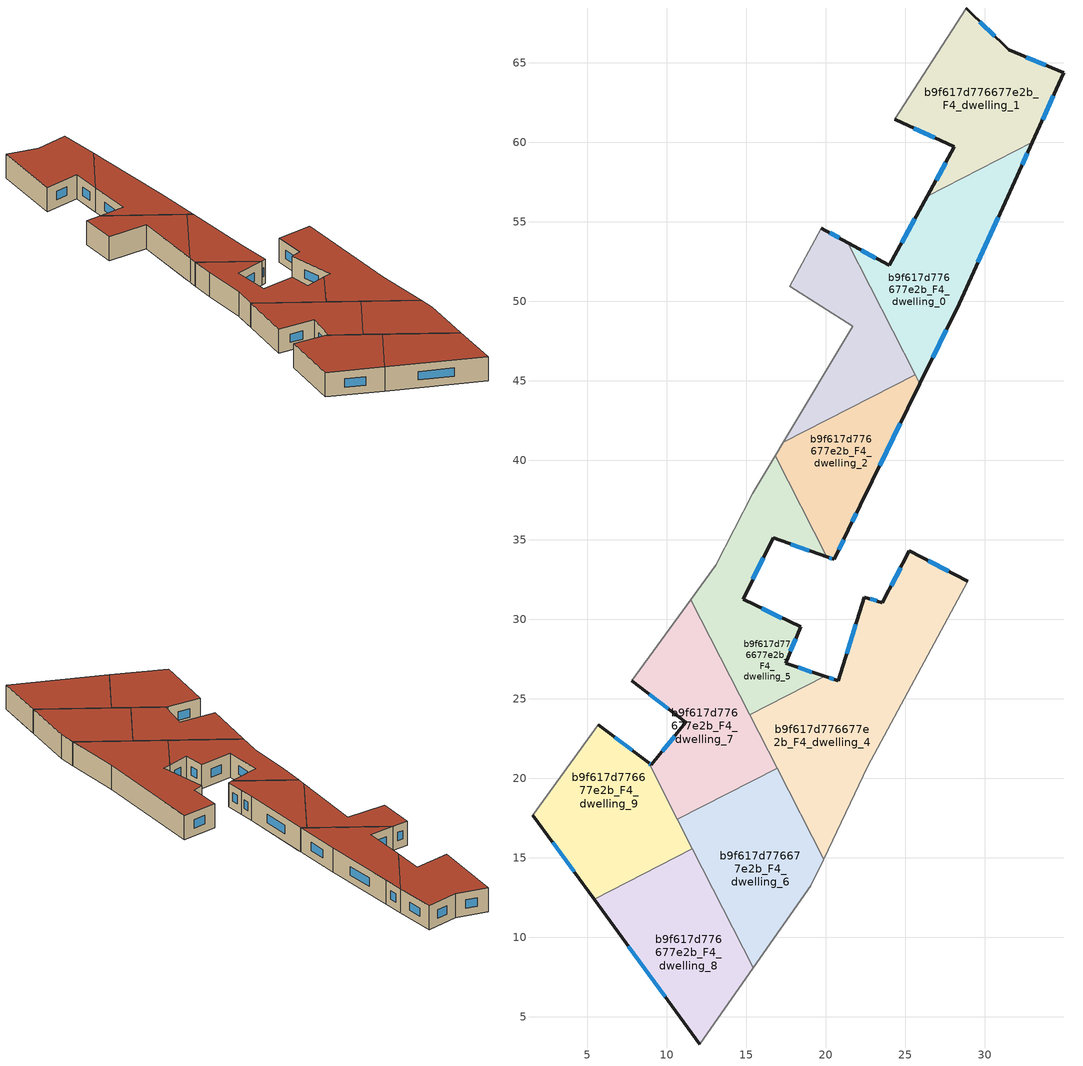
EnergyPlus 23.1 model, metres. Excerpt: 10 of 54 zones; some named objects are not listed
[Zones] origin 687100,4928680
b9f617d776677e2b_F4_dwelling_0
 floor to b9f617d776677e2b_F3_dwelling_0 (EU_floor_Construction): 32.82,59.61 32.04,57.89 28.38,49.83 25.92,44.82 23.74,49.07 21.93,53.38 24,52.25 26.39,56.61 29.71,58.31 z12
 floor to b9f617d776677e2b_F3_dwelling_1 (EU_floor_Construction): 32.99,59.99 32.82,59.61 29.71,58.31 z12
 floor to b9f617d776677e2b_F3_dwelling_3 (EU_floor_Construction): 21.93,53.38 23.74,49.07 21.37,53.69 z12
 wall outside (EU_wall_Construction): 26.39,56.61 24,52.25 21.37,53.69 / 25.92,44.82 28.38,49.83 32.04,57.89 32.99,59.99 z12:15
 wall to b9f617d776677e2b_F4_dwelling_1 (EU_wall_Construction): 32.99,59.99 26.39,56.61 z12:15
 wall to b9f617d776677e2b_F4_dwelling_3 (EU_wall_Construction): 21.37,53.69 25.63,45.38 z12:15
 wall to b9f617d776677e2b_F4_dwelling_2 (EU_wall_Construction): 25.63,45.38 25.92,44.82 z12:15
 window (EU_Window_Construction): 23.15,52.72 22.23,53.22 / 25.61,55.19 24.78,53.67 / 32.35,58.58 32.68,59.31 / 29.57,52.45 30.85,55.27 / 26.72,46.45 27.58,48.2 z12.98:14.02
 roof outside (EU_roof_Construction): 28.38,49.83 32.04,57.89 32.99,59.99 26.39,56.61 24,52.25 21.37,53.69 25.92,44.82 z15
b9f617d776677e2b_F4_dwelling_1
 floor to b9f617d776677e2b_F3_dwelling_1 (EU_floor_Construction): 34.96,64.36 32.99,59.99 29.71,58.31 26.61,57.01 28.08,59.71 24.32,61.43 28.83,68.45 31.49,65.82 z12
 floor to b9f617d776677e2b_F3_dwelling_0 (EU_floor_Construction): 29.71,58.31 26.39,56.61 26.61,57.01 z12
 wall outside (EU_wall_Construction): 24.32,61.43 28.08,59.71 26.39,56.61 / 32.99,59.99 34.96,64.36 31.49,65.82 28.83,68.45 z12:15
 wall adiabatic (EU_wall_Construction): 28.83,68.45 24.32,61.43 z12:15
 window (EU_Window_Construction): 27.53,58.7 26.94,57.62 / 25.55,60.87 26.86,60.27 / 30.63,66.68 29.7,67.59 / 33.84,64.84 32.62,65.35 / 33.63,61.41 34.32,62.94 z12.98:14.02
 roof outside (EU_roof_Construction): 32.99,59.99 34.96,64.36 31.49,65.82 28.83,68.45 24.32,61.43 28.08,59.71 26.39,56.61 z15
b9f617d776677e2b_F4_dwelling_2
 floor to b9f617d776677e2b_F3_dwelling_2 (EU_floor_Construction): 25.4,45.12 25.7,44.38 22.16,37.17 21.4,35.61 20.53,33.76 20.21,33.88 17.23,40.98 17.32,41.13 23.83,44.46 z12
 floor adiabatic (EU_floor_Construction): 25.63,45.38 25.92,44.82 25.7,44.38 25.4,45.12 23.83,44.46 z12
 floor to b9f617d776677e2b_F3_dwelling_5 (EU_floor_Construction): 17.24,40.98 20.21,33.88 20.07,33.93 16.82,40.28 z12
 wall outside (EU_wall_Construction): 20.07,33.93 20.53,33.76 21.4,35.61 22.16,37.17 25.92,44.82 z12:15
 wall to b9f617d776677e2b_F4_dwelling_5 (EU_wall_Construction): 16.81,40.28 20.07,33.93 z12:15
 wall adiabatic (EU_wall_Construction): 17.32,41.13 16.81,40.28 z12:15
 wall to b9f617d776677e2b_F4_dwelling_3 (EU_wall_Construction): 25.63,45.38 17.32,41.13 z12:15
 window (EU_Window_Construction): 23.39,39.66 24.7,42.33 / 21.65,36.12 21.92,36.67 / 20.82,34.37 21.12,35.01 / 20.22,33.87 20.38,33.82 z12.98:14.02
 roof outside (EU_roof_Construction): 21.4,35.61 22.16,37.17 25.92,44.82 25.63,45.38 17.32,41.13 16.81,40.28 20.07,33.93 20.53,33.76 z15
b9f617d776677e2b_F4_dwelling_3
 floor to b9f617d776677e2b_F3_dwelling_3 (EU_floor_Construction): 21.37,53.69 23.74,49.07 25.35,45.24 23.83,44.46 17.81,41.94 21.71,48.43 17.72,50.95 19.72,54.59 z12
 floor to b9f617d776677e2b_F3_dwelling_2 (EU_floor_Construction): 23.83,44.46 17.32,41.13 17.81,41.94 z12
 floor adiabatic (EU_floor_Construction): 23.74,49.07 25.63,45.38 25.35,45.24 z12
 wall outside (EU_wall_Construction): 21.37,53.69 19.72,54.59 z12:15
 wall adiabatic (EU_wall_Construction): 19.72,54.59 17.72,50.95 21.71,48.43 17.32,41.13 z12:15
 window (EU_Window_Construction): 20.84,53.98 20.26,54.3 z12.98:14.02
 roof outside (EU_roof_Construction): 25.63,45.38 21.37,53.69 19.72,54.59 17.72,50.95 21.71,48.43 17.32,41.13 z15
b9f617d776677e2b_F4_dwelling_4
 floor to b9f617d776677e2b_F3_dwelling_4 (EU_floor_Construction): 28.92,32.38 22.65,20.74 19.87,14.92 15.71,23.04 15.29,24.04 17.05,24.94 20.28,26.3 20.79,26.12 22.42,31.39 23.56,31.04 25.25,34.29 z12
 floor to b9f617d776677e2b_F3_dwelling_5 (EU_floor_Construction): 20.28,26.3 17.05,24.94 19.92,26.42 z12
 floor to b9f617d776677e2b_F3_dwelling_7 (EU_floor_Construction): 15.29,24.04 15.71,23.04 15.22,24.01 z12
 wall outside (EU_wall_Construction): 28.92,32.38 25.25,34.29 23.56,31.04 22.42,31.39 20.79,26.12 19.92,26.42 z12:15
 wall adiabatic (EU_wall_Construction): 19.87,14.92 22.65,20.74 28.92,32.38 z12:15
 wall to b9f617d776677e2b_F4_dwelling_6 (EU_wall_Construction): 16.94,20.63 19.87,14.92 z12:15
 wall to b9f617d776677e2b_F4_dwelling_5 (EU_wall_Construction): 19.92,26.42 15.22,24 z12:15
 wall to b9f617d776677e2b_F4_dwelling_7 (EU_wall_Construction): 15.22,24 16.94,20.63 z12:15
 window (EU_Window_Construction): 20.51,26.22 20.21,26.32 / 21.89,29.68 21.32,27.84 / 23.19,31.16 22.79,31.28 / 24.7,33.24 24.11,32.1 / 27.73,33.01 26.45,33.67 z12.98:14.02
 roof outside (EU_roof_Construction): 22.65,20.74 28.92,32.38 25.25,34.29 23.56,31.04 22.42,31.39 20.79,26.12 19.92,26.42 15.22,24 19.87,14.92 z15
b9f617d776677e2b_F4_dwelling_5
 floor to b9f617d776677e2b_F3_dwelling_5 (EU_floor_Construction): 16.82,40.28 20.07,33.93 16.68,35.11 14.8,31.24 18.41,29.51 17.47,27.23 19.92,26.42 17.05,24.94 15.23,24.18 12,31.91 13.08,33.4 15.4,37.93 z12
 floor to b9f617d776677e2b_F3_dwelling_4 (EU_floor_Construction): 17.05,24.94 15.29,24.04 15.23,24.18 z12
 floor to b9f617d776677e2b_F3_dwelling_7 (EU_floor_Construction): 12,31.91 15.29,24.04 15.22,24.01 11.51,31.24 z12
 wall outside (EU_wall_Construction): 19.92,26.42 17.47,27.23 18.41,29.51 14.8,31.24 16.68,35.11 20.07,33.93 z12:15
 wall adiabatic (EU_wall_Construction): 16.81,40.28 15.4,37.93 13.08,33.4 11.51,31.24 z12:15
 wall to b9f617d776677e2b_F4_dwelling_7 (EU_wall_Construction): 11.51,31.24 15.22,24 z12:15
 window (EU_Window_Construction): 19.13,26.68 18.27,26.97 / 17.79,34.73 18.97,34.31 / 15.42,32.5 16.07,33.86 / 17.24,30.08 15.98,30.68 / 17.78,27.98 18.11,28.77 z12.98:14.02
 roof outside (EU_roof_Construction): 19.92,26.42 17.47,27.23 18.41,29.51 14.8,31.24 16.68,35.11 20.07,33.93 16.81,40.28 15.4,37.93 13.08,33.4 11.51,31.24 15.22,24 z15
b9f617d776677e2b_F4_dwelling_6
 floor to b9f617d776677e2b_F3_dwelling_6 (EU_floor_Construction): 16.77,20.52 19.47,14.07 19.06,13.22 15.45,8.08 12.21,14.41 10.9,17.54 16.53,20.42 z12
 floor to b9f617d776677e2b_F3_dwelling_4 (EU_floor_Construction): 16.94,20.63 19.87,14.92 19.47,14.07 16.76,20.54 z12
 floor to b9f617d776677e2b_F3_dwelling_9 (EU_floor_Construction): 10.9,17.54 12.21,14.42 10.67,17.42 z12
 wall adiabatic (EU_wall_Construction): 15.45,8.08 19.06,13.22 19.87,14.92 z12:15
 wall to b9f617d776677e2b_F4_dwelling_7 (EU_wall_Construction): 16.94,20.63 10.67,17.42 z12:15
 wall to b9f617d776677e2b_F4_dwelling_8 (EU_wall_Construction): 11.61,15.57 15.45,8.08 z12:15
 wall to b9f617d776677e2b_F4_dwelling_9 (EU_wall_Construction): 10.67,17.42 11.61,15.57 z12:15
 roof outside (EU_roof_Construction): 15.45,8.08 19.06,13.22 19.87,14.92 16.94,20.63 10.67,17.42 z15
b9f617d776677e2b_F4_dwelling_7
 floor to b9f617d776677e2b_F3_dwelling_7 (EU_floor_Construction): 11.51,31.24 15.71,23.04 16.76,20.54 16.53,20.42 10.71,17.98 9.75,20.28 9.02,20.83 11.19,23.53 7.79,26.12 z12
 floor to b9f617d776677e2b_F3_dwelling_6 (EU_floor_Construction): 16.53,20.42 10.9,17.54 10.71,17.98 z12
 floor to b9f617d776677e2b_F3_dwelling_4 (EU_floor_Construction): 15.71,23.04 16.94,20.63 16.76,20.54 z12
 floor to b9f617d776677e2b_F3_dwelling_10 (EU_floor_Construction): 9.75,20.27 10.66,18.11 10.38,17.99 8.85,20.96 z12
 floor to b9f617d776677e2b_F3_dwelling_9 (EU_floor_Construction): 10.66,18.11 10.9,17.54 10.67,17.42 10.38,17.99 z12
 wall outside (EU_wall_Construction): 7.79,26.12 11.19,23.53 9.02,20.83 8.85,20.96 z12:15
 wall adiabatic (EU_wall_Construction): 11.51,31.24 7.79,26.12 z12:15
 wall to b9f617d776677e2b_F4_dwelling_9 (EU_wall_Construction): 8.85,20.96 10.67,17.42 z12:15
 window (EU_Window_Construction): 8.9,25.28 10.09,24.38 / 8.97,20.88 8.91,20.92 / 10.49,22.66 9.73,21.71 z12.98:14.02
 roof outside (EU_roof_Construction): 16.94,20.63 11.51,31.24 7.79,26.12 11.19,23.53 9.02,20.83 8.85,20.96 10.67,17.42 z15
b9f617d776677e2b_F4_dwelling_8
 floor to b9f617d776677e2b_F3_dwelling_8 (EU_floor_Construction): 12.85,12.88 15.08,7.56 12.07,3.29 6.89,10.39 z12
 floor to b9f617d776677e2b_F3_dwelling_9 (EU_floor_Construction): 11.61,15.57 12.21,14.42 12.85,12.88 6.89,10.39 5.42,12.4 z12
 floor adiabatic (EU_floor_Construction): 12.21,14.42 15.45,8.08 15.08,7.56 z12
 wall outside (EU_wall_Construction): 5.42,12.4 12.07,3.29 z12:15
 wall adiabatic (EU_wall_Construction): 12.07,3.29 15.45,8.08 z12:15
 wall to b9f617d776677e2b_F4_dwelling_9 (EU_wall_Construction): 11.61,15.57 5.42,12.4 z12:15
 window (EU_Window_Construction): 7.59,9.44 9.91,6.25 z12.98:14.02
 roof outside (EU_roof_Construction): 12.07,3.29 15.45,8.08 11.61,15.57 5.42,12.4 z15
b9f617d776677e2b_F4_dwelling_9
 floor to b9f617d776677e2b_F3_dwelling_10 (EU_floor_Construction): 8.85,20.96 10.38,17.99 3.46,15.09 1.57,17.67 5.69,23.37 z12
 floor to b9f617d776677e2b_F3_dwelling_9 (EU_floor_Construction): 10.38,17.99 11.61,15.57 5.42,12.4 3.46,15.09 z12
 wall outside (EU_wall_Construction): 1.57,17.67 5.42,12.4 / 8.85,20.96 5.69,23.37 z12:15
 wall adiabatic (EU_wall_Construction): 5.69,23.37 1.57,17.67 z12:15
 window (EU_Window_Construction): 2.83,15.96 4.17,14.11 / 7.82,21.75 6.72,22.59 z12.98:14.02
 roof outside (EU_roof_Construction): 11.61,15.57 8.85,20.96 5.69,23.37 1.57,17.67 5.42,12.4 z15
[Building]
EU S2 Campaign: North Axis=0; Terrain=City; Solar Distribution=FullExterior
[Site:Location]
Bologna: Latitude=44.5; Longitude=11.25; Time Zone=1; Elevation=37
[SizingPeriod:WeatherFileDays]
AnnualSizingPeriod: Begin Month=1; Begin Day of Month=1; End Month=12; End Day of Month=31; Day of Week for Start Day=Monday; Use Weather File Daylight Saving Period=No; Use Weather File Rain and Snow Indicators=No
[MATERIAL]
EU_InternalMass_Material: Roughness=MediumRough; Thickness=0.1; Conductivity=1; Density=1800; Specific Heat=900; Thermal Absorptance=0.9; Solar Absorptance=0.7; Visible Absorptance=0.7
[MATERIAL:NOMASS] Roughness=MediumRough; Thermal Absorptance=0.9; Solar Absorptance=0.7; Visible Absorptance=0.7
Name | Thermal Resistance
EU_wall_NoMass | 0.905828
EU_roof_NoMass | 0.37593
EU_floor_NoMass | 0.67114
[WINDOWMATERIAL:SIMPLEGLAZINGSYSTEM]
EU_Window_SimpleGlazing: UFactor=4.52486; Solar Heat Gain Coefficient=0.85; Visible Transmittance=0.85
[CONSTRUCTION]
EU_wall_Construction: EU_wall_NoMass
EU_roof_Construction: EU_roof_NoMass
EU_floor_Construction: EU_floor_NoMass
EU_Window_Construction: EU_Window_SimpleGlazing
EU_InternalMass_Construction: EU_InternalMass_Material
[ZONE] Type=1; Multiplier=1; Ceiling Height=autocalculate; Floor Area=autocalculate; Part of Total Floor Area=Yes
Name | Volume
b9f617d776677e2b_F4_dwelling_0 | 181.745
b9f617d776677e2b_F4_dwelling_1 | 181.747
b9f617d776677e2b_F4_dwelling_2 | 134.334
b9f617d776677e2b_F4_dwelling_3 | 134.329
b9f617d776677e2b_F4_dwelling_4 | 284.388
b9f617d776677e2b_F4_dwelling_5 | 173.92
b9f617d776677e2b_F4_dwelling_6 | 181.766
b9f617d776677e2b_F4_dwelling_7 | 181.761
b9f617d776677e2b_F4_dwelling_8 | 181.737
b9f617d776677e2b_F4_dwelling_9 | 181.731
[INTERNALMASS] Construction=EU_InternalMass_Construction
Name | Zone or ZoneList | Surface Area
b9f617d776677e2b_F4_dwelling_0_EU_InternalMass | b9f617d776677e2b_F4_dwelling_0 | 60.5817
b9f617d776677e2b_F4_dwelling_1_EU_InternalMass | b9f617d776677e2b_F4_dwelling_1 | 60.5821
b9f617d776677e2b_F4_dwelling_2_EU_InternalMass | b9f617d776677e2b_F4_dwelling_2 | 44.7781
b9f617d776677e2b_F4_dwelling_3_EU_InternalMass | b9f617d776677e2b_F4_dwelling_3 | 44.7762
b9f617d776677e2b_F4_dwelling_4_EU_InternalMass | b9f617d776677e2b_F4_dwelling_4 | 94.7964
b9f617d776677e2b_F4_dwelling_5_EU_InternalMass | b9f617d776677e2b_F4_dwelling_5 | 57.9732
b9f617d776677e2b_F4_dwelling_6_EU_InternalMass | b9f617d776677e2b_F4_dwelling_6 | 60.5882
b9f617d776677e2b_F4_dwelling_7_EU_InternalMass | b9f617d776677e2b_F4_dwelling_7 | 60.5872
b9f617d776677e2b_F4_dwelling_8_EU_InternalMass | b9f617d776677e2b_F4_dwelling_8 | 60.5793
b9f617d776677e2b_F4_dwelling_9_EU_InternalMass | b9f617d776677e2b_F4_dwelling_9 | 60.5765
[OTHEREQUIPMENT] Fuel Type=Electricity; Design Level Calculation Method=Watts/Area; Power per Zone Floor Area=1; Fraction Latent=0; Fraction Radiant=0; Fraction Lost=0; Carbon Dioxide Generation Rate=0; EndUse Subcategory=EU_Step8_InternalGains
Name | Zone or ZoneList or Space or SpaceList | Schedule
EU_Step8_InternalGain_b9f617d776677e2b_F4_dwelling_0_f000 | b9f617d776677e2b_F4_dwelling_0 | EU_Step8_GainSchedule_b9f617d776677e2b_F4_dwelling_0_f000
EU_Step8_InternalGain_b9f617d776677e2b_F4_dwelling_1_f000 | b9f617d776677e2b_F4_dwelling_1 | EU_Step8_GainSchedule_b9f617d776677e2b_F4_dwelling_1_f000
EU_Step8_InternalGain_b9f617d776677e2b_F4_dwelling_2_f000 | b9f617d776677e2b_F4_dwelling_2 | EU_Step8_GainSchedule_b9f617d776677e2b_F4_dwelling_2_f000
EU_Step8_InternalGain_b9f617d776677e2b_F4_dwelling_3_f000 | b9f617d776677e2b_F4_dwelling_3 | EU_Step8_GainSchedule_b9f617d776677e2b_F4_dwelling_3_f000
EU_Step8_InternalGain_b9f617d776677e2b_F4_dwelling_4_f000 | b9f617d776677e2b_F4_dwelling_4 | EU_Step8_GainSchedule_b9f617d776677e2b_F4_dwelling_4_f000
EU_Step8_InternalGain_b9f617d776677e2b_F4_dwelling_5_f000 | b9f617d776677e2b_F4_dwelling_5 | EU_Step8_GainSchedule_b9f617d776677e2b_F4_dwelling_5_f000
EU_Step8_InternalGain_b9f617d776677e2b_F4_dwelling_6_f000 | b9f617d776677e2b_F4_dwelling_6 | EU_Step8_GainSchedule_b9f617d776677e2b_F4_dwelling_6_f000
EU_Step8_InternalGain_b9f617d776677e2b_F4_dwelling_7_f000 | b9f617d776677e2b_F4_dwelling_7 | EU_Step8_GainSchedule_b9f617d776677e2b_F4_dwelling_7_f000
EU_Step8_InternalGain_b9f617d776677e2b_F4_dwelling_8_f000 | b9f617d776677e2b_F4_dwelling_8 | EU_Step8_GainSchedule_b9f617d776677e2b_F4_dwelling_8_f000
EU_Step8_InternalGain_b9f617d776677e2b_F4_dwelling_9_f000 | b9f617d776677e2b_F4_dwelling_9 | EU_Step8_GainSchedule_b9f617d776677e2b_F4_dwelling_9_f000
[ZONEVENTILATION:DESIGNFLOWRATE] Schedule=EU_AlwaysOn; Design Flow Rate Calculation Method=AirChanges/Hour; Air Changes per Hour=0.73129; Ventilation Type=Natural; Fan Pressure Rise=0; Fan Total Efficiency=1; Constant Term Coefficient=1; Temperature Term Coefficient=0; Velocity Term Coefficient=0; Velocity Squared Term Coefficient=0; Minimum Indoor Temperature=-100; Maximum Indoor Temperature=100; Delta Temperature=-100; Minimum Outdoor Temperature=-100; Maximum Outdoor Temperature=100; Maximum Wind Speed=40
Name | Zone or ZoneList or Space or SpaceList
EU_ConstantAir_b9f617d776677e2b_F4_dwelling_0 | b9f617d776677e2b_F4_dwelling_0
EU_ConstantAir_b9f617d776677e2b_F4_dwelling_1 | b9f617d776677e2b_F4_dwelling_1
EU_ConstantAir_b9f617d776677e2b_F4_dwelling_2 | b9f617d776677e2b_F4_dwelling_2
EU_ConstantAir_b9f617d776677e2b_F4_dwelling_3 | b9f617d776677e2b_F4_dwelling_3
EU_ConstantAir_b9f617d776677e2b_F4_dwelling_4 | b9f617d776677e2b_F4_dwelling_4
EU_ConstantAir_b9f617d776677e2b_F4_dwelling_5 | b9f617d776677e2b_F4_dwelling_5
EU_ConstantAir_b9f617d776677e2b_F4_dwelling_6 | b9f617d776677e2b_F4_dwelling_6
EU_ConstantAir_b9f617d776677e2b_F4_dwelling_7 | b9f617d776677e2b_F4_dwelling_7
EU_ConstantAir_b9f617d776677e2b_F4_dwelling_8 | b9f617d776677e2b_F4_dwelling_8
EU_ConstantAir_b9f617d776677e2b_F4_dwelling_9 | b9f617d776677e2b_F4_dwelling_9
[HVACTEMPLATE:ZONE:IDEALLOADSAIRSYSTEM] System Availability Schedule=EU_AlwaysOn; Maximum Heating Supply Air Temperature=50; Minimum Cooling Supply Air Temperature=13; Maximum Heating Supply Air Humidity Ratio=0.0156; Minimum Cooling Supply Air Humidity Ratio=0.0077; Heating Limit=NoLimit; Cooling Limit=NoLimit; Heating Availability Schedule=EU_AlwaysOn; Cooling Availability Schedule=EU_CoolingOff; Dehumidification Control Type=ConstantSensibleHeatRatio; Cooling Sensible Heat Ratio=0.7; Dehumidification Setpoint=60; Humidification Control Type=None; Humidification Setpoint=30; Outdoor Air Method=None; Outdoor Air Flow Rate per Person=0.00944; Outdoor Air Flow Rate per Zone Floor Area=0; Outdoor Air Flow Rate per Zone=0; Demand Controlled Ventilation Type=None; Outdoor Air Economizer Type=NoEconomizer; Heat Recovery Type=None; Sensible Heat Recovery Effectiveness=0.7; Latent Heat Recovery Effectiveness=0.65
Name | Template Thermostat
b9f617d776677e2b_F4_dwelling_0 | EU_HeatOnly_b9f617d776677e2b_F4_dwelling_0
b9f617d776677e2b_F4_dwelling_1 | EU_HeatOnly_b9f617d776677e2b_F4_dwelling_1
b9f617d776677e2b_F4_dwelling_2 | EU_HeatOnly_b9f617d776677e2b_F4_dwelling_2
b9f617d776677e2b_F4_dwelling_3 | EU_HeatOnly_b9f617d776677e2b_F4_dwelling_3
b9f617d776677e2b_F4_dwelling_4 | EU_HeatOnly_b9f617d776677e2b_F4_dwelling_4
b9f617d776677e2b_F4_dwelling_5 | EU_HeatOnly_b9f617d776677e2b_F4_dwelling_5
b9f617d776677e2b_F4_dwelling_6 | EU_HeatOnly_b9f617d776677e2b_F4_dwelling_6
b9f617d776677e2b_F4_dwelling_7 | EU_HeatOnly_b9f617d776677e2b_F4_dwelling_7
b9f617d776677e2b_F4_dwelling_8 | EU_HeatOnly_b9f617d776677e2b_F4_dwelling_8
b9f617d776677e2b_F4_dwelling_9 | EU_HeatOnly_b9f617d776677e2b_F4_dwelling_9
[SIZING:ZONE] Zone Cooling Design Supply Air Temperature Input Method=SupplyAirTemperature; Zone Cooling Design Supply Air Temperature=13; Zone Heating Design Supply Air Temperature Input Method=SupplyAirTemperature; Zone Heating Design Supply Air Temperature=50; Zone Cooling Design Supply Air Humidity Ratio=0.008; Zone Heating Design Supply Air Humidity Ratio=0.008; Cooling Design Air Flow Method=DesignDay; Cooling Design Air Flow Rate=0; Cooling Minimum Air Flow per Zone Floor Area=0.000762; Cooling Minimum Air Flow=0; Cooling Minimum Air Flow Fraction=0.2; Heating Design Air Flow Method=DesignDay; Heating Design Air Flow Rate=0; Heating Maximum Air Flow per Zone Floor Area=0.002032; Heating Maximum Air Flow=0.141576; Heating Maximum Air Flow Fraction=0.3; Account for Dedicated Outdoor Air System=No; Dedicated Outdoor Air System Control Strategy=NeutralSupplyAir; Dedicated Outdoor Air Low Setpoint Temperature for Design=autosize; Dedicated Outdoor Air High Setpoint Temperature for Design=autosize; Zone Load Sizing Method=Sensible Load Only No Latent Load; Zone Latent Cooling Design Supply Air Humidity Ratio Input Method=HumidityRatioDifference; Zone Cooling Design Supply Air Humidity Ratio Difference=0.005; Zone Latent Heating Design Supply Air Humidity Ratio Input Method=HumidityRatioDifference; Zone Humidification Design Supply Air Humidity Ratio Difference=0.005
b9f617d776677e2b_F4_dwelling_0; b9f617d776677e2b_F4_dwelling_1; b9f617d776677e2b_F4_dwelling_2; b9f617d776677e2b_F4_dwelling_3; b9f617d776677e2b_F4_dwelling_4; b9f617d776677e2b_F4_dwelling_5; b9f617d776677e2b_F4_dwelling_6; b9f617d776677e2b_F4_dwelling_7; b9f617d776677e2b_F4_dwelling_8; b9f617d776677e2b_F4_dwelling_9
[SCHEDULE:CONSTANT]
Name | Hourly Value
EU_AlwaysOn | 1
EU_CoolingOff | 0
[SCHEDULE:FILE] Column Number=1; Rows to Skip at Top=0; Number of Hours of Data=8760; Column Separator=Comma; Interpolate to Timestep=No; Minutes per Item=60; Adjust Schedule for Daylight Savings=Yes
Name | File
EU_Step8_GainSchedule_b9f617d776677e2b_F4_dwelling_0_f000 | ../../schedules/b9f617d776677e2b/b9f617d776677e2b_F4_dwelling_0_f000_gain.csv
EU_Step8_GainSchedule_b9f617d776677e2b_F4_dwelling_1_f000 | ../../schedules/b9f617d776677e2b/b9f617d776677e2b_F4_dwelling_1_f000_gain.csv
EU_Step8_GainSchedule_b9f617d776677e2b_F4_dwelling_2_f000 | ../../schedules/b9f617d776677e2b/b9f617d776677e2b_F4_dwelling_2_f000_gain.csv
EU_Step8_GainSchedule_b9f617d776677e2b_F4_dwelling_3_f000 | ../../schedules/b9f617d776677e2b/b9f617d776677e2b_F4_dwelling_3_f000_gain.csv
EU_Step8_GainSchedule_b9f617d776677e2b_F4_dwelling_4_f000 | ../../schedules/b9f617d776677e2b/b9f617d776677e2b_F4_dwelling_4_f000_gain.csv
EU_Step8_GainSchedule_b9f617d776677e2b_F4_dwelling_5_f000 | ../../schedules/b9f617d776677e2b/b9f617d776677e2b_F4_dwelling_5_f000_gain.csv
EU_Step8_GainSchedule_b9f617d776677e2b_F4_dwelling_6_f000 | ../../schedules/b9f617d776677e2b/b9f617d776677e2b_F4_dwelling_6_f000_gain.csv
EU_Step8_GainSchedule_b9f617d776677e2b_F4_dwelling_7_f000 | ../../schedules/b9f617d776677e2b/b9f617d776677e2b_F4_dwelling_7_f000_gain.csv
EU_Step8_GainSchedule_b9f617d776677e2b_F4_dwelling_8_f000 | ../../schedules/b9f617d776677e2b/b9f617d776677e2b_F4_dwelling_8_f000_gain.csv
EU_Step8_GainSchedule_b9f617d776677e2b_F4_dwelling_9_f000 | ../../schedules/b9f617d776677e2b/b9f617d776677e2b_F4_dwelling_9_f000_gain.csv
